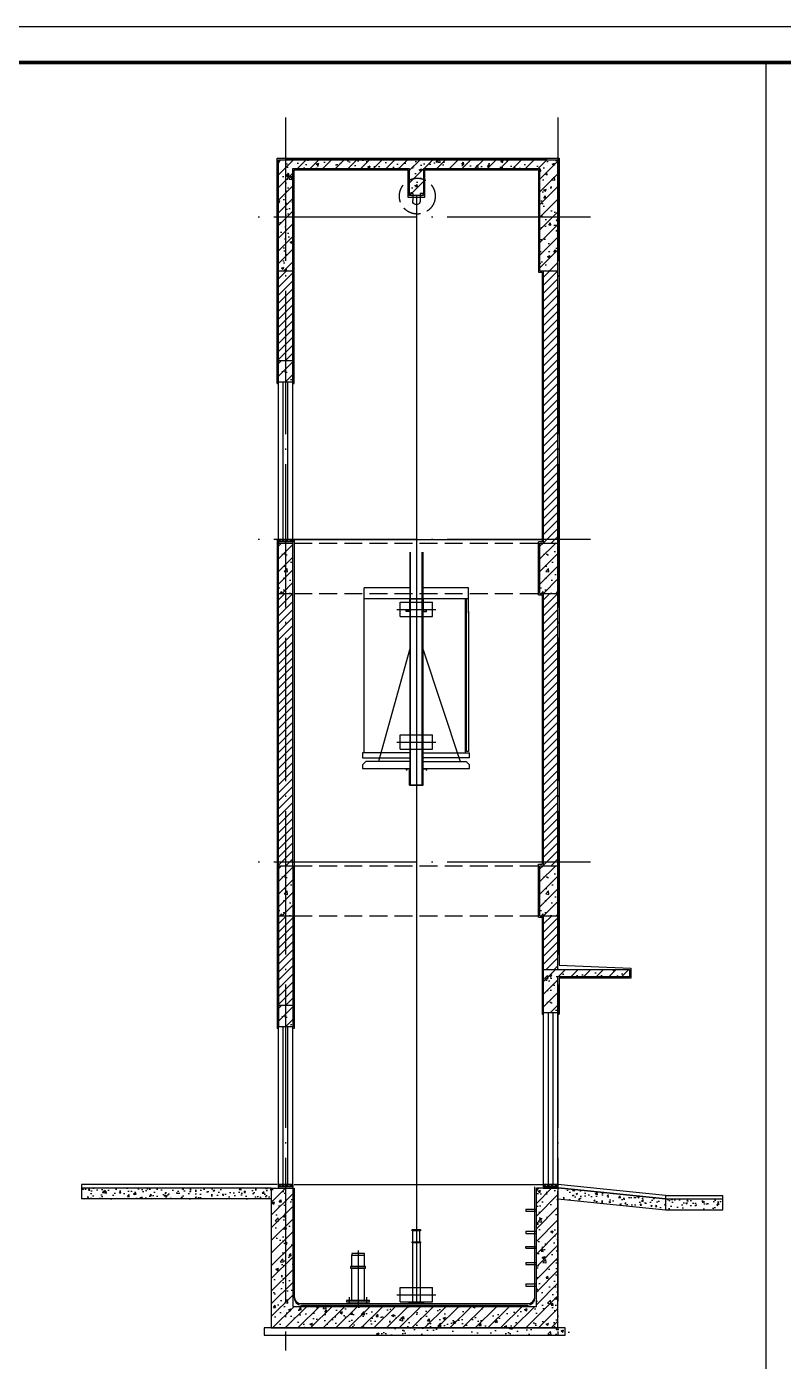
# Model space of a CAD drawing. Extents: x -1041549 to 749950, y -354245 to 17554.
# Drawn here: x 296270 to 306831, y -214602 to -195979 of the extents above; entities that cross this region are included whole.
import ezdxf

# ---------------------------------------------------------------- set-up
doc = ezdxf.new("R2010")
doc.units = 0
doc.header["$LTSCALE"] = 1000
doc.header["$MEASUREMENT"] = 0
doc.linetypes.add('DASH', pattern=[0.35, 0.25, -0.1])
doc.linetypes.add('DOTE', pattern=[2.42, 2, -0.2, 0.02, -0.2])
for name, color, linetype in [('AXIS', 3, 'Continuous'), ('DOTE', 1, 'Continuous'), ('FIT', 1, 'Continuous'), ('PUB_TITLE', 4, 'Continuous'), ('WALL', 4, 'Continuous'), ('WINDOW', 3, 'Continuous'), ('立面细线', 6, 'Continuous')]:
    doc.layers.add(name, color=color, linetype=linetype)

# ---------------------------------------------------------------- blocks, each defined once
blk = doc.blocks.new('DG')
at = {"color": 6}
for p, q in [((62793, 8966), (62793, 8869)), ((62895, 8966), (62895, 8869))]:
    blk.add_line(p, q, dxfattribs=at)
for points in [[(62744, 8966), (62793, 8966)], [(62895, 8966), (62944, 8966)]]:
    blk.add_lwpolyline(points, dxfattribs=at)
blk.add_arc((62844, 8861), 51.8, 170.669, 9.331, dxfattribs=at)
blk = doc.blocks.new('A$C5DC860C2')
at = {"layer": 'FIT', "color": 1}
for p, q in [((973, 15480), (973, 9889)), ((883, 10505), (883, 7255)), ((890, 7255), (890, 10505)), ((1056, 7255), (1056, 10505)), ((1063, 10505), (1063, 7255)), ((245, 7705), (245, 10005)), ((883, 10005), (245, 10005)), ((973, 9889), (973, 20)), ((1702, 10005), (1063, 10005)), ((1702, 9655), (1702, 10005)), ((883, 9855), (245, 9855)), ((699, 9705), (1245, 9705)), ((748, 9605), (748, 9805)), ((748, 9805), (1198, 9805)), ((833, 9675), (833, 9695)), ((838, 9695), (833, 9695)), ((838, 9680), (838, 9695)), ((1070, 9855), (876, 9855)), ((876, 9855), (876, 9680)), ((1063, 9850), (883, 9850)), ((1702, 9855), (1063, 9855)), ((1070, 9855), (1070, 9680)), ((1108, 9680), (1108, 9695)), ((1108, 9695), (1113, 9695)), ((1113, 9675), (1113, 9695)), ((1198, 9605), (1198, 9805)), ((1657, 7705), (1657, 9855)), ((1672, 7725), (1672, 9855)), ((748, 9605), (1198, 9605)), ((883, 9675), (833, 9675)), ((876, 9680), (838, 9680)), ((1063, 9675), (1113, 9675)), ((1070, 9680), (1108, 9680)), ((1702, 9675), (1702, 7725)), ((883, 9155), (447, 7585)), ((1063, 9155), (1585, 7585)), ((699, 7855), (1245, 7855)), ((748, 7755), (748, 7955)), ((748, 7955), (1198, 7955)), ((1198, 7755), (1198, 7955)), ((220, 7705), (220, 7635)), ((883, 7705), (220, 7705)), ((220, 7635), (883, 7635)), ((748, 7755), (1198, 7755)), ((1063, 7705), (1717, 7705)), ((1717, 7635), (1063, 7635)), ((1702, 7725), (1672, 7725)), ((1717, 7635), (1717, 7705)), ((270, 7585), (220, 7535)), ((220, 7535), (220, 7485)), ((220, 7485), (883, 7485)), ((883, 7585), (270, 7585)), ((833, 7485), (833, 7465)), ((838, 7465), (833, 7465)), ((838, 7480), (838, 7465)), ((876, 7480), (838, 7480)), ((876, 7255), (876, 7480)), ((1063, 7585), (1667, 7585)), ((1063, 7485), (1717, 7485)), ((1070, 7255), (1070, 7480)), ((1070, 7480), (1108, 7480)), ((1108, 7480), (1108, 7465)), ((1108, 7465), (1113, 7465)), ((1113, 7485), (1113, 7465)), ((1667, 7585), (1717, 7535)), ((1717, 7485), (1717, 7535)), ((876, 7255), (1070, 7255)), ((883, 7260), (1063, 7260)), ((913, 1037), (913, 1052)), ((913, 1052), (1033, 1052)), ((1033, 1037), (913, 1037)), ((926, 882), (926, 1037)), ((1018, 1037), (1018, 882)), ((1033, 1052), (1033, 1037)), ((160, 759), (160, 0)), ((913, 882), (1033, 882)), ((913, 867), (913, 882)), ((1033, 867), (913, 867)), ((918, 867), (918, 26)), ((1028, 867), (1028, 26)), ((1033, 882), (1033, 867)), ((248, 720), (72, 720)), ((72, 720), (72, 694)), ((72, 694), (248, 694)), ((72, 537), (72, 694)), ((248, 694), (248, 720)), ((248, 537), (248, 694)), ((264, 537), (56, 537)), ((56, 537), (56, 513)), ((56, 513), (264, 513)), ((64, 537), (256, 537)), ((72, 64), (72, 513)), ((248, 64), (248, 513)), ((264, 513), (264, 537)), ((748, 44), (748, 244)), ((748, 244), (1198, 244)), ((1198, 44), (1198, 244)), ((320, 64), (0, 64)), ((0, 64), (0, 40)), ((320, 40), (0, 40)), ((40, 18), (40, 109)), ((280, 18), (280, 109)), ((320, 40), (320, 64)), ((699, 144), (1245, 144)), ((748, 44), (1198, 44)), ((873, 26), (873, 36)), ((873, 36), (1073, 36)), ((1073, 26), (873, 26)), ((1073, 36), (1073, 26))]:
    blk.add_line(p, q, dxfattribs=at)

msp = doc.modelspace()

# ---------------------------------------------------------------- hatches: boundary and pattern name
h = msp.add_hatch()
h.set_pattern_fill('钢筋混凝土', color=8, scale=50)
h.set_pattern_definition([(45, (252056.38, -160565.88), (-88.38835, 88.38835), []), (50, (252056.38, -160565.88), (358.6301, -31.3761), [37.5, -412.5]), (355, (252056.38, -160565.88), (-69.3757, 376.096), [30, -330]), (100.4514, (252086.26, -160568.5), (289.2547, 344.7198), [31.87, -350.571]), (46.1842, (252056.38, -160465.88), (533.6205, -82.7595), [56.25, -618.75]), (96.6356, (252100.85, -160472.77), (467.3314, 487.059), [47.805, -525.8565]), (351.1842, (252056.4, -160465.9), (467.331, 487.0593), [45, -495]), (21, (252106.38, -160490.88), (298.4535, -201.3094), [37.5, -412.5]), (326, (252106.38, -160490.88), (121.6577, 362.575), [30, -330]), (71.4514, (252131.25, -160507.65), (420.1113, 161.2652), [31.87, -350.571]), (37.5, (252056.38, -160565.88), (6.07993, 166.44693), [0, -326, 0, -335, 0, -331.25]), (7.5, (252056.38, -160565.88), (131.53477, 197.20586), [0, -191, 0, -318.5, 0, -126.25]), (327.5, (251944.88, -160565.88), (266.91122, -11.27744), [0, -125, 0, -390, 0, -517.5]), (317.5, (251894.88, -160565.88), (291.5931, 50.0525), [0, -162.5, 0, -259, 0, -367.5])])
h.paths.add_polyline_path([(301809, -197956.1), (303434, -197956.1), (303434, -199386.1), (303684, -199386.1), (303684, -197836.1), (303484, -197836.1), (299984, -197836.1), (299784, -197836.1), (299784, -199386.1), (299984, -199386.1), (299984, -197956.1), (301609, -197956.1), (301609, -198336.1), (301809, -198336.1)])
h = msp.add_hatch()
h.set_pattern_fill('ANSI31', color=8, scale=50)
h.set_pattern_definition([(45, (8375.564, 14006.91), (-56.1266, 56.1266), [])])
h.paths.add_polyline_path([(299784, -200636.1), (299984, -200636.1), (299984, -199386.1), (299784, -199386.1)])
h = msp.add_hatch()
h.set_pattern_fill('ANSI31', color=8, scale=50)
h.set_pattern_definition([(45, (332085.15, -151565.876), (-56.1266, 56.1266), [])])
h.paths.add_polyline_path([(303484, -199386.1), (303684, -199386.1), (303684, -203186.1), (303484, -203186.1)])
h = msp.add_hatch()
h.set_pattern_fill('钢筋混凝土', color=8, scale=50)
h.set_pattern_definition([(45, (328385.15, -153515.88), (-88.38835, 88.38835), []), (50, (328385.15, -153515.88), (358.6301, -31.376), [37.5, -412.5]), (355, (328385.15, -153515.88), (-69.3757, 376.096), [30, -330]), (100.4514, (328415.03, -153518.5), (289.2547, 344.7198), [31.87, -350.571]), (46.1842, (328385.15, -153415.88), (533.6205, -82.7595), [56.25, -618.75]), (96.6356, (328429.6, -153422.77), (467.3314, 487.059), [47.805, -525.8565]), (351.1842, (328385.15, -153415.9), (467.331, 487.0593), [45, -495]), (21, (328435.15, -153440.88), (298.4535, -201.3094), [37.5, -412.5]), (326, (328435.15, -153440.88), (121.6577, 362.575), [30, -330]), (71.4514, (328460.02, -153457.65), (420.1113, 161.2652), [31.87, -350.571]), (37.5, (328385.15, -153515.88), (6.07993, 166.44693), [0, -326, 0, -335, 0, -331.25]), (7.5, (328385.15, -153515.88), (131.53477, 197.20586), [0, -191, 0, -318.5, 0, -126.25]), (327.5, (328273.65, -153515.88), (266.91122, -11.27744), [0, -125, 0, -390, 0, -517.5]), (317.5, (328223.65, -153515.88), (291.5931, 50.0525), [0, -162.5, 0, -259, 0, -367.5])])
h.paths.add_polyline_path([(299784, -200936.1), (299984, -200936.1), (299984, -200636.1), (299784, -200636.1)])
h = msp.add_hatch()
h.set_pattern_fill('ANSI32', color=8, scale=8)
h.set_pattern_definition([(45, (1458362.555, -483698.24), (-26.9407684, 26.9407684), []), (45, (1458380.515, -483698.24), (-26.9407684, 26.9407684), [])])
h.paths.add_polyline_path([(299784, -203136.1), (299984, -203136.1), (299984, -203168.2), (299784, -203168.2)])
h = msp.add_hatch()
h.set_pattern_fill('钢筋混凝土', color=8, scale=50)
h.set_pattern_definition([(45, (328385.15, -156065.88), (-88.38835, 88.38835), []), (50, (328385.15, -156065.88), (358.6301, -31.376), [37.5, -412.5]), (355, (328385.15, -156065.88), (-69.3757, 376.096), [30, -330]), (100.4514, (328415.03, -156068.5), (289.2547, 344.7198), [31.87, -350.571]), (46.1842, (328385.15, -155965.88), (533.6205, -82.7595), [56.25, -618.75]), (96.6356, (328429.6, -155972.77), (467.3314, 487.059), [47.805, -525.8565]), (351.1842, (328385.15, -155965.9), (467.331, 487.0593), [45, -495]), (21, (328435.15, -155990.88), (298.4535, -201.3094), [37.5, -412.5]), (326, (328435.15, -155990.88), (121.6577, 362.575), [30, -330]), (71.4514, (328460.02, -156007.65), (420.1113, 161.2652), [31.87, -350.571]), (37.5, (328385.15, -156065.88), (6.07993, 166.44693), [0, -326, 0, -335, 0, -331.25]), (7.5, (328385.15, -156065.88), (131.53477, 197.20586), [0, -191, 0, -318.5, 0, -126.25]), (327.5, (328273.65, -156065.88), (266.91122, -11.27744), [0, -125, 0, -390, 0, -517.5]), (317.5, (328223.65, -156065.88), (291.5931, 50.0525), [0, -162.5, 0, -259, 0, -367.5])])
h.paths.add_polyline_path([(299784, -203886.1), (299984, -203886.1), (299984, -203186.1), (299784, -203186.1)])
h = msp.add_hatch()
h.set_pattern_fill('钢筋混凝土', color=8, scale=50)
h.set_pattern_definition([(45, (332035.15, -156065.88), (-88.38835, 88.38835), []), (50, (332035.15, -156065.88), (358.6301, -31.376), [37.5, -412.5]), (355, (332035.15, -156065.88), (-69.3757, 376.096), [30, -330]), (100.4514, (332065.03, -156068.5), (289.2547, 344.7198), [31.87, -350.571]), (46.1842, (332035.15, -155965.88), (533.6205, -82.7595), [56.25, -618.75]), (96.6356, (332079.6, -155972.77), (467.3314, 487.059), [47.805, -525.8565]), (351.1842, (332035.15, -155965.9), (467.331, 487.0593), [45, -495]), (21, (332085.15, -155990.88), (298.4535, -201.3094), [37.5, -412.5]), (326, (332085.15, -155990.88), (121.6577, 362.575), [30, -330]), (71.4514, (332110.02, -156007.65), (420.1113, 161.2652), [31.87, -350.571]), (37.5, (332035.15, -156065.88), (6.07993, 166.44693), [0, -326, 0, -335, 0, -331.25]), (7.5, (332035.15, -156065.88), (131.53477, 197.20586), [0, -191, 0, -318.5, 0, -126.25]), (327.5, (331923.65, -156065.88), (266.91122, -11.27744), [0, -125, 0, -390, 0, -517.5]), (317.5, (331873.65, -156065.88), (291.5931, 50.0525), [0, -162.5, 0, -259, 0, -367.5])])
h.paths.add_polyline_path([(303434, -203886.1), (303684, -203886.1), (303684, -203186.1), (303434, -203186.1)])
h = msp.add_hatch()
h.set_pattern_fill('ANSI31', color=8, scale=50)
h.set_pattern_definition([(45, (328385.15, -156065.876), (-56.1266, 56.1266), [])])
h.paths.add_polyline_path([(299784, -207686.1), (299984, -207686.1), (299984, -203886.1), (299784, -203886.1)])
h = msp.add_hatch()
h.set_pattern_fill('ANSI31', color=8, scale=50)
h.set_pattern_definition([(45, (332085.15, -156065.876), (-56.1266, 56.1266), [])])
h.paths.add_polyline_path([(303484, -203886.1), (303684, -203886.1), (303684, -207686.1), (303484, -207686.1)])
h = msp.add_hatch()
h.set_pattern_fill('钢筋混凝土', color=8, scale=50)
h.set_pattern_definition([(45, (328385.15, -160565.88), (-88.38835, 88.38835), []), (50, (328385.15, -160565.88), (358.6301, -31.376), [37.5, -412.5]), (355, (328385.15, -160565.88), (-69.3757, 376.096), [30, -330]), (100.4514, (328415.03, -160568.5), (289.2547, 344.7198), [31.87, -350.571]), (46.1842, (328385.15, -160465.88), (533.6205, -82.7595), [56.25, -618.75]), (96.6356, (328429.6, -160472.77), (467.3314, 487.059), [47.805, -525.8565]), (351.1842, (328385.15, -160465.9), (467.331, 487.0593), [45, -495]), (21, (328435.15, -160490.88), (298.4535, -201.3094), [37.5, -412.5]), (326, (328435.15, -160490.88), (121.6577, 362.575), [30, -330]), (71.4514, (328460.02, -160507.65), (420.1113, 161.2652), [31.87, -350.571]), (37.5, (328385.15, -160565.88), (6.07993, 166.44693), [0, -326, 0, -335, 0, -331.25]), (7.5, (328385.15, -160565.88), (131.53477, 197.20586), [0, -191, 0, -318.5, 0, -126.25]), (327.5, (328273.65, -160565.88), (266.91122, -11.27744), [0, -125, 0, -390, 0, -517.5]), (317.5, (328223.65, -160565.88), (291.5931, 50.0525), [0, -162.5, 0, -259, 0, -367.5])])
h.paths.add_polyline_path([(299784, -208386.1), (299984, -208386.1), (299984, -207686.1), (299784, -207686.1)])
h = msp.add_hatch()
h.set_pattern_fill('钢筋混凝土', color=8, scale=50)
h.set_pattern_definition([(45, (332035.15, -160565.88), (-88.38835, 88.38835), []), (50, (332035.15, -160565.88), (358.6301, -31.376), [37.5, -412.5]), (355, (332035.15, -160565.88), (-69.3757, 376.096), [30, -330]), (100.4514, (332065.03, -160568.5), (289.2547, 344.7198), [31.87, -350.571]), (46.1842, (332035.15, -160465.88), (533.6205, -82.7595), [56.25, -618.75]), (96.6356, (332079.6, -160472.77), (467.3314, 487.059), [47.805, -525.8565]), (351.1842, (332035.15, -160465.9), (467.331, 487.0593), [45, -495]), (21, (332085.15, -160490.88), (298.4535, -201.3094), [37.5, -412.5]), (326, (332085.15, -160490.88), (121.6577, 362.575), [30, -330]), (71.4514, (332110.02, -160507.65), (420.1113, 161.2652), [31.87, -350.571]), (37.5, (332035.15, -160565.88), (6.07993, 166.44693), [0, -326, 0, -335, 0, -331.25]), (7.5, (332035.15, -160565.88), (131.53477, 197.20586), [0, -191, 0, -318.5, 0, -126.25]), (327.5, (331923.65, -160565.88), (266.91122, -11.27744), [0, -125, 0, -390, 0, -517.5]), (317.5, (331873.65, -160565.88), (291.5931, 50.0525), [0, -162.5, 0, -259, 0, -367.5])])
h.paths.add_polyline_path([(303434, -208386.1), (303684, -208386.1), (303684, -207686.1), (303434, -207686.1)])
h = msp.add_hatch()
h.set_pattern_fill('ANSI31', color=8, scale=50)
h.set_pattern_definition([(45, (8375.564, 5006.91), (-56.1266, 56.1266), [])])
h.paths.add_polyline_path([(299784, -209636.1), (299984, -209636.1), (299984, -208386.1), (299784, -208386.1)])
h = msp.add_hatch()
h.set_pattern_fill('ANSI31', color=8, scale=50)
h.set_pattern_definition([(45, (12075.564, 5006.91), (-56.1266, 56.1266), [])])
h.paths.add_polyline_path([(303484, -209136.1), (303684, -209136.1), (303684, -208386.1), (303484, -208386.1)])
h = msp.add_hatch()
h.set_pattern_fill('钢筋混凝土', color=8, scale=50)
h.set_pattern_definition([(45, (332085.15, -162315.88), (-88.38835, 88.38835), []), (50, (332085.15, -162315.88), (358.6301, -31.376), [37.5, -412.5]), (355, (332085.15, -162315.88), (-69.3757, 376.096), [30, -330]), (100.4514, (332115.03, -162318.5), (289.2547, 344.7198), [31.87, -350.571]), (46.1842, (332085.15, -162215.88), (533.6205, -82.7595), [56.25, -618.75]), (96.6356, (332129.6, -162222.77), (467.3314, 487.059), [47.805, -525.8565]), (351.1842, (332085.15, -162215.9), (467.331, 487.0593), [45, -495]), (21, (332135.15, -162240.88), (298.4535, -201.3094), [37.5, -412.5]), (326, (332135.15, -162240.88), (121.6577, 362.575), [30, -330]), (71.4514, (332160.02, -162257.65), (420.1113, 161.2652), [31.87, -350.571]), (37.5, (332085.15, -162315.88), (6.07993, 166.44693), [0, -326, 0, -335, 0, -331.25]), (7.5, (332085.15, -162315.88), (131.53477, 197.20586), [0, -191, 0, -318.5, 0, -126.25]), (327.5, (331973.65, -162315.88), (266.91122, -11.27744), [0, -125, 0, -390, 0, -517.5]), (317.5, (331923.65, -162315.88), (291.5931, 50.0525), [0, -162.5, 0, -259, 0, -367.5])])
h.paths.add_polyline_path([(303484, -209736.1), (303684, -209736.1), (303684, -209136.1), (303484, -209136.1)])
h = msp.add_hatch()
h.set_pattern_fill('钢筋混凝土', color=8, scale=50)
h.set_pattern_definition([(45, (-3205.87, 5006.91), (-88.388348, 88.388348), []), (50, (-3205.87, 5006.9), (358.6301, -31.37607), [37.5, -412.5]), (355, (-3205.87, 5006.9), (-69.37567, 376.09607), [30, -330]), (100.4514, (-3176, 5004.3), (289.2547, 344.71977), [31.8701, -350.57106]), (46.1842, (-3205.87, 5106.9), (533.6205, -82.7595), [56.25, -618.75]), (96.6356, (-3161.4, 5100), (467.33135, 487.0589), [47.80514, -525.8565]), (351.1842, (-3205.87, 5106.9), (467.331, 487.0593), [45, -495]), (21, (-3155.87, 5081.9), (298.45353, -201.30945), [37.5, -412.5]), (326, (-3155.87, 5081.9), (121.65767, 362.57502), [30, -330]), (71.4514, (-3131, 5065.13), (420.1113, 161.26525), [31.8701, -350.57106]), (37.5, (-3205.87, 5006.91), (6.079928, 166.446927), [0, -326, 0, -335, 0, -331.25]), (7.5, (-3205.87, 5006.9), (131.53477, 197.20586), [0, -191, 0, -318.5, 0, -126.25]), (327.5, (-3317.37, 5006.91), (266.91122, -11.277436), [0, -125, 0, -390, 0, -517.5]), (317.5, (-3367.37, 5006.9), (291.59308, 50.05249), [0, -162.5, 0, -259, 0, -367.5])])
h.paths.add_polyline_path([(304684, -209136.1), (303684, -209136.1), (303684, -209236.1), (304684, -209236.1)])
h = msp.add_hatch()
h.set_pattern_fill('钢筋混凝土', color=8, scale=50)
h.set_pattern_definition([(45, (328385.15, -162515.88), (-88.38835, 88.38835), []), (50, (328385.15, -162515.88), (358.6301, -31.376), [37.5, -412.5]), (355, (328385.15, -162515.88), (-69.3757, 376.096), [30, -330]), (100.4514, (328415.03, -162518.5), (289.2547, 344.7198), [31.87, -350.571]), (46.1842, (328385.15, -162415.88), (533.6205, -82.7595), [56.25, -618.75]), (96.6356, (328429.6, -162422.77), (467.3314, 487.059), [47.805, -525.8565]), (351.1842, (328385.15, -162415.9), (467.331, 487.0593), [45, -495]), (21, (328435.15, -162440.88), (298.4535, -201.3094), [37.5, -412.5]), (326, (328435.15, -162440.88), (121.6577, 362.575), [30, -330]), (71.4514, (328460.02, -162457.65), (420.1113, 161.2652), [31.87, -350.571]), (37.5, (328385.15, -162515.88), (6.07993, 166.44693), [0, -326, 0, -335, 0, -331.25]), (7.5, (328385.15, -162515.88), (131.53477, 197.20586), [0, -191, 0, -318.5, 0, -126.25]), (327.5, (328273.65, -162515.88), (266.91122, -11.27744), [0, -125, 0, -390, 0, -517.5]), (317.5, (328223.65, -162515.88), (291.5931, 50.0525), [0, -162.5, 0, -259, 0, -367.5])])
h.paths.add_polyline_path([(299784, -209936.1), (299984, -209936.1), (299984, -209636.1), (299784, -209636.1)])
h = msp.add_hatch()
h.set_pattern_fill('混凝土', color=8, scale=30)
h.set_pattern_definition([(50, (389200.77, -231591.06), (215.17805, -18.82564), [22.5, -247.5]), (355, (389200.77, -231591.06), (-41.6254, 225.65764), [18, -198]), (100.4514, (389218.7, -231592.63), (173.5528, 206.83186), [19.12206, -210.34263]), (46.1842, (389200.77, -231531.06), (320.1723, -49.6557), [33.75, -371.25]), (96.6356, (389227.45, -231535.2), (280.3988, 292.2354), [28.6831, -315.5139]), (351.1842, (389200.77, -231531.06), (280.3986, 292.2356), [27, -297]), (21, (389230.77, -231546.06), (179.0721, -120.78567), [22.5, -247.5]), (326, (389230.77, -231546.06), (72.9946, 217.545), [18, -198]), (71.4514, (389245.69, -231556.13), (252.0668, 96.75915), [19.12206, -210.34263]), (37.5, (389200.765, -231591.064), (3.647957, 99.868156), [0, -195.6, 0, -201, 0, -198.75]), (7.5, (389200.77, -231591.06), (78.92086, 118.32351), [0, -114.6, 0, -191.1, 0, -75.75]), (327.5, (389133.865, -231591.064), (160.14673, -6.76646), [0, -75, 0, -234, 0, -310.5]), (317.5, (389103.87, -231591.06), (174.95585, 30.0315), [0, -97.5, 0, -155.4, 0, -220.5])])
h.paths.add_polyline_path([(297035.9, -212186.1), (297035.9, -212336.1), (299684, -212336.1), (299684, -212186.1)])
h = msp.add_hatch()
h.set_pattern_fill('钢筋混凝土', color=8, scale=50)
h.set_pattern_definition([(45, (389450.77, -231691.06), (-88.38835, 88.38835), []), (50, (389450.77, -231691.06), (358.6301, -31.3761), [37.5, -412.5]), (355, (389450.77, -231691.06), (-69.3757, 376.096), [30, -330]), (100.4514, (389480.65, -231693.68), (289.2547, 344.7198), [31.8701, -350.571]), (46.1842, (389450.77, -231591.06), (533.6205, -82.7595), [56.25, -618.75]), (96.6356, (389495.23, -231597.96), (467.3314, 487.059), [47.805, -525.8565]), (351.1842, (389450.77, -231591.06), (467.331, 487.0593), [45, -495]), (21, (389500.77, -231616.06), (298.4535, -201.3094), [37.5, -412.5]), (326, (389500.77, -231616.06), (121.6577, 362.575), [30, -330]), (71.4514, (389525.64, -231632.84), (420.1113, 161.2652), [31.8701, -350.571]), (37.5, (389450.77, -231691.06), (6.07993, 166.44693), [0, -326, 0, -335, 0, -331.25]), (7.5, (389450.77, -231691.06), (131.53477, 197.20586), [0, -191, 0, -318.5, 0, -126.25]), (327.5, (389339.27, -231691.06), (266.91122, -11.27744), [0, -125, 0, -390, 0, -517.5]), (317.5, (389289.27, -231691.06), (291.5931, 50.0525), [0, -162.5, 0, -259, 0, -367.5])])
h.paths.add_polyline_path([(303384, -213836.1), (299984, -213836.1), (299984, -212186.1), (299684, -212186.1), (299684, -214136.1), (303684, -214136.1), (303684, -212186.1), (303384, -212186.1)])
h = msp.add_hatch()
h.set_pattern_fill('ANSI32', color=8, scale=8)
h.set_pattern_definition([(45, (1458362.555, -492698.24), (-26.9407684, 26.9407684), []), (45, (1458380.515, -492698.24), (-26.9407684, 26.9407684), [])])
h.paths.add_polyline_path([(299784, -212136.1), (299984, -212136.1), (299984, -212168.2), (299784, -212168.2)])
h = msp.add_hatch()
h.set_pattern_fill('ANSI32', color=8, scale=8)
h.set_pattern_definition([(45, (1462062.555, -492698.24), (-26.9407684, 26.9407684), []), (45, (1462080.515, -492698.24), (-26.9407684, 26.9407684), [])])
h.paths.add_polyline_path([(303484, -212136.1), (303684, -212136.1), (303684, -212168.2), (303484, -212168.2)])
h = msp.add_hatch()
h.set_pattern_fill('混凝土', color=8, scale=30)
h.set_pattern_definition([(50, (389450.77, -231591.06), (215.17805, -18.82564), [22.5, -247.5]), (355, (389450.77, -231591.06), (-41.6254, 225.65764), [18, -198]), (100.4514, (389468.7, -231592.63), (173.5528, 206.83186), [19.12206, -210.34263]), (46.1842, (389450.77, -231531.06), (320.1723, -49.6557), [33.75, -371.25]), (96.6356, (389477.45, -231535.2), (280.3988, 292.2354), [28.6831, -315.5139]), (351.1842, (389450.77, -231531.06), (280.3986, 292.2356), [27, -297]), (21, (389480.77, -231546.06), (179.0721, -120.78567), [22.5, -247.5]), (326, (389480.77, -231546.06), (72.9946, 217.545), [18, -198]), (71.4514, (389495.69, -231556.13), (252.0668, 96.75915), [19.12206, -210.34263]), (37.5, (389450.765, -231591.064), (3.647957, 99.868156), [0, -195.6, 0, -201, 0, -198.75]), (7.5, (389450.77, -231591.06), (78.92086, 118.32351), [0, -114.6, 0, -191.1, 0, -75.75]), (327.5, (389383.865, -231591.064), (160.14673, -6.76646), [0, -75, 0, -234, 0, -310.5]), (317.5, (389353.87, -231591.06), (174.95585, 30.0315), [0, -97.5, 0, -155.4, 0, -220.5])])
h.paths.add_polyline_path([(305184, -212486.1), (305184, -212336.1), (303759, -212186.1), (303759, -212336.1)])
h = msp.add_hatch()
h.set_pattern_fill('混凝土', color=8, scale=30)
h.set_pattern_definition([(50, (8375.56, 5006.9), (215.178055, -18.82564), [22.5, -247.5]), (355, (8375.56, 5006.9), (-41.6254, 225.65764), [18, -198]), (100.4514, (8393.5, 5005.34), (173.55281, 206.83186), [19.12206, -210.34263]), (46.1842, (8375.56, 5066.9), (320.17231, -49.6557), [33.75, -371.25]), (96.6356, (8402.25, 5062.77), (280.3988, 292.23536), [28.6831, -315.5139]), (351.1842, (8375.56, 5066.9), (280.39858, 292.23558), [27, -297]), (21, (8405.56, 5051.9), (179.072116, -120.78567), [22.5, -247.5]), (326, (8405.56, 5051.9), (72.9946, 217.54501), [18, -198]), (71.4514, (8420.49, 5041.84), (252.06679, 96.75915), [19.12206, -210.34263]), (37.5, (8375.564, 5006.91), (3.647957, 99.868156), [0, -195.6, 0, -201, 0, -198.75]), (7.5, (8375.56, 5006.91), (78.92086, 118.323514), [0, -114.6, 0, -191.1, 0, -75.75]), (327.5, (8308.664, 5006.91), (160.14673, -6.766462), [0, -75, 0, -234, 0, -310.5]), (317.5, (8278.66, 5006.91), (174.95585, 30.031495), [0, -97.5, 0, -155.4, 0, -220.5])])
h.paths.add_polyline_path([(305984.1, -212486.1), (305984.1, -212336.1), (305184, -212336.1), (305184, -212486.1)])
h = msp.add_hatch()
h.set_pattern_fill('混凝土', color=8, scale=50)
h.set_pattern_definition([(50, (-686371.46, -308113.98), (358.63009, -31.37607), [37.5, -412.5]), (355, (-686371.46, -308113.98), (-69.37567, 376.09607), [30, -330]), (100.4514, (-686341.58, -308116.6), (289.25469, 344.71977), [31.8701, -350.57106]), (46.1842, (-686371.46, -308014), (533.62052, -82.7595), [56.25, -618.75]), (96.6356, (-686327, -308020.9), (467.33135, 487.05894), [47.80514, -525.8565]), (351.1842, (-686371.46, -308014), (467.33097, 487.0593), [45, -495]), (21, (-686321.46, -308038.98), (298.45353, -201.309445), [37.5, -412.5]), (326, (-686321.46, -308038.98), (121.65767, 362.57502), [30, -330]), (71.4514, (-686296.6, -308055.75), (420.11131, 161.26525), [31.8701, -350.57106]), (37.5, (-686371.46, -308113.98), (6.079928, 166.446927), [0, -326, 0, -335, 0, -331.25]), (7.5, (-686371.46, -308113.98), (131.53477, 197.205856), [0, -191, 0, -318.5, 0, -126.25]), (327.5, (-686482.96, -308113.98), (266.911218, -11.277436), [0, -125, 0, -390, 0, -517.5]), (317.5, (-686532.96, -308113.98), (291.593085, 50.05249), [0, -162.5, 0, -259, 0, -367.5])])
h.paths.add_polyline_path([(301059, -214136.1), (303859, -214136.1), (303859, -214236.1), (301059, -214236.1)])

# ---------------------------------------------------------------- linework, layer by layer
at = {"color": 8}
for p, q in [((306585.3, -196479.3), (306585.3, -217019.3)), ((299764, -200956.1), (299764, -197816.1)), ((299764, -197816.1), (303654, -197816.1)), ((303654, -197816.1), (303704, -197816.1)), ((303704, -197816.1), (303704, -203136.1)), ((300004, -200956.1), (300004, -197976.1)), ((299764, -200956.1), (299784, -200956.1)), ((299984, -200956.1), (300004, -200956.1)), ((299984, -203136.1), (303484, -203136.1)), ((303414, -203906.1), (303414, -203166.1)), ((303704, -203136.1), (303704, -203906.1)), ((303704, -203906.1), (303704, -207666.1)), ((303414, -208406.1), (303414, -207666.1)), ((303414, -207666.1), (303464, -207666.1)), ((303704, -207666.1), (303704, -208406.1)), ((303414, -208406.1), (303464, -208406.1)), ((303704, -208406.1), (303704, -209072.7)), ((303704, -209072.7), (304704, -209116.1)), ((304704, -209116.1), (304704, -209256.1)), ((304704, -209256.1), (303704, -209256.1)), ((303704, -209256.1), (303704, -209756.1)), ((303464, -209756.1), (303484, -209756.1)), ((303684, -209756.1), (303704, -209756.1)), ((299784, -209956.1), (299764, -209956.1)), ((300004, -209956.1), (299984, -209956.1)), ((299959, -212186.1), (300004, -212186.1)), ((300004, -212136.1), (303464, -212136.1)), ((300004, -212186.1), (300004, -213716.1)), ((303364, -213716.1), (303364, -212166.1)), ((303464, -212136.1), (303484, -212136.1)), ((303659, -212186.1), (303704, -212186.1)), ((305184, -212286.1), (303684, -212136.1)), ((305184, -212286.1), (305984.1, -212286.1)), ((300104, -213796.1), (303264, -213796.1)), ((300104, -213816.1), (303264, -213816.1))]:
    msp.add_line(p, q, dxfattribs=at)
at = {"color": 8, "linetype": 'DASH'}
for p, q in [((300004, -203186.1), (303414, -203186.1)), ((300004, -203886.1), (303414, -203886.1)), ((300004, -207686.1), (303414, -207686.1)), ((300004, -208386.1), (303414, -208386.1))]:
    msp.add_line(p, q, dxfattribs=at)
for p, q in [((297035.9, -212136.1), (297035.9, -212336.1)), ((303734, -212186.1), (303384, -212186.1)), ((305184, -212286.1), (305184, -212486.1)), ((305984.1, -212486.1), (305984.1, -212286.1)), ((305184, -212336.1), (305984.1, -212336.1)), ((305184, -212486.1), (305984.1, -212486.1))]:
    msp.add_line(p, q)
at = {"color": 8}
for points in [[(300004, -197976.1), (301589, -197976.1), (301589, -198356.1), (301829, -198356.1), (301829, -197976.1), (303414, -197976.1), (303414, -199406.1), (303464, -199406.1), (303464, -203166.1), (303414, -203166.1)], [(299784, -203136.1), (299764, -203136.1), (299764, -209956.1)], [(299984, -203136.1), (300004, -203136.1), (300004, -209956.1)], [(303414, -203906.1), (303464, -203906.1), (303464, -207666.1)], [(303464, -208406.1), (303464, -209756.1)], [(299764, -212136.1), (297035.9, -212136.1)]]:
    msp.add_lwpolyline(points, dxfattribs=at)
for points in [[(299984, -203136.1), (299784, -203136.1), (299784, -203186.1), (299984, -203186.1)], [(299984, -212136.1), (299784, -212136.1), (299784, -212186.1), (299984, -212186.1)], [(303684, -212136.1), (303484, -212136.1), (303484, -212186.1), (303684, -212186.1)], [(299584, -214236.1), (303784, -214236.1), (303784, -214136.1), (299584, -214136.1)]]:
    msp.add_lwpolyline(points, close=True)
for points in [[(299684, -212186.1), (297035.9, -212186.1)], [(303734, -212186.1), (305184, -212336.1)], [(299684, -212336.1), (297035.9, -212336.1)], [(303684, -212336.1), (305184, -212486.1)]]:
    msp.add_lwpolyline(points)
at = {"const_width": 50}
for points in [[(299984, -212186.1), (299984, -212186.1)], [(303684, -212186.1), (303684, -212186.1)], [(303734, -212186.1), (303734, -212186.1)]]:
    msp.add_lwpolyline(points, dxfattribs=at)
at = {"color": 8}
for centre, start, end in [((300104, -213696.1), 180, 270), ((300104, -213716.1), 180, 270), ((303264, -213696.1), 270, 0), ((303264, -213716.1), 270, 0)]:
    msp.add_arc(centre, 100, start, end, dxfattribs=at)
at = {"layer": 'AXIS', "linetype": 'DASH'}
msp.add_circle((301721.9, -198343.7), 250, dxfattribs=at)
at = {"layer": 'DOTE', "linetype": 'DOTE'}
for p, q in [((299884, -197244.5), (299884, -214452.3)), ((303684, -197244.5), (303684, -214236.1)), ((304139.1, -198636.1), (299334, -198636.1)), ((304139.1, -203136.1), (299334, -203136.1)), ((304139.1, -207636.1), (299334, -207636.1))]:
    msp.add_line(p, q, dxfattribs=at)
at = {"layer": 'FIT', "color": 1}
for p, q in [((303238.9, -212477.1), (303238.9, -212507.1)), ((303238.9, -212477.1), (303384, -212477.1)), ((303238.9, -212507.1), (303384, -212507.1)), ((303238.9, -212786.9), (303238.9, -212816.9)), ((303238.9, -212786.9), (303384, -212786.9)), ((303238.9, -212816.9), (303384, -212816.9)), ((303238.9, -213001.1), (303384, -213001.1)), ((303238.9, -213021.1), (303238.9, -213001.1)), ((303238.9, -213021.1), (303384, -213021.1)), ((303238.9, -213221.1), (303384, -213221.1)), ((303238.9, -213221.1), (303238.9, -213251.1)), ((303238.9, -213251.1), (303384, -213251.1)), ((303238.9, -213521.1), (303384, -213521.1)), ((303238.9, -213521.1), (303238.9, -213551.1)), ((303238.9, -213551.1), (303384, -213551.1))]:
    msp.add_line(p, q, dxfattribs=at)
at = {"layer": 'PUB_TITLE'}
msp.add_lwpolyline([(281976.6, -225679.3), (324026.6, -225679.3), (324026.6, -195979.3), (281976.6, -195979.3)], close=True, dxfattribs=at)
at = {"layer": 'PUB_TITLE', "const_width": 50}
msp.add_lwpolyline([(283226.6, -225179.3), (323526.6, -225179.3), (323526.6, -196479.3), (283226.6, -196479.3)], close=True, dxfattribs=at)
at = {"layer": 'WALL'}
for p, q in [((299784, -197836.1), (303634, -197836.1)), ((299784, -197836.1), (299984, -197836.1)), ((299784, -200936.1), (299784, -197836.1)), ((303534, -197836.1), (299884, -197836.1)), ((303434, -197836.1), (303684, -197836.1)), ((303684, -199386.1), (303684, -197836.1)), ((299984, -197956.1), (301609, -197956.1)), ((299984, -200936.1), (299984, -197956.1)), ((301609, -197956.1), (301609, -198336.1)), ((301809, -197956.1), (303434, -197956.1)), ((301809, -197956.1), (301809, -198336.1)), ((303434, -199386.1), (303434, -197956.1)), ((301809, -198336.1), (301609, -198336.1)), ((299784, -198686.1), (299784, -198636.1)), ((299784, -199386.1), (299984, -199386.1)), ((303434, -199386.1), (303684, -199386.1)), ((303484, -203186.1), (303484, -199386.1)), ((303684, -203186.1), (303684, -199386.1)), ((299784, -200636.1), (299984, -200636.1)), ((299784, -200936.1), (299984, -200936.1)), ((299784, -207686.1), (299784, -203186.1)), ((299784, -203186.1), (299984, -203186.1)), ((299984, -207686.1), (299984, -203186.1)), ((303434, -203186.1), (303684, -203186.1)), ((303434, -203886.1), (303434, -203186.1)), ((303684, -203886.1), (303684, -203186.1)), ((299784, -203886.1), (299984, -203886.1)), ((303434, -203886.1), (303684, -203886.1)), ((303484, -207686.1), (303484, -203886.1)), ((303684, -207636.1), (303684, -203886.1)), ((303684, -207686.1), (303684, -207636.1)), ((299784, -207686.1), (299984, -207686.1)), ((299784, -207686.1), (299784, -209936.1)), ((299984, -207686.1), (299984, -209936.1)), ((303434, -207686.1), (303684, -207686.1)), ((303434, -208386.1), (303434, -207686.1)), ((303684, -208386.1), (303684, -207686.1)), ((299784, -208386.1), (299984, -208386.1)), ((303434, -208386.1), (303684, -208386.1)), ((303484, -209736.1), (303484, -208386.1)), ((303684, -209136.1), (303684, -208386.1)), ((303484, -209136.1), (303684, -209136.1)), ((303684, -209136.1), (304684, -209136.1)), ((303684, -209736.1), (303684, -209236.1)), ((304684, -209236.1), (303684, -209236.1)), ((304684, -209136.1), (304684, -209236.1)), ((299984, -209636.1), (299784, -209636.1)), ((303484, -209736.1), (303684, -209736.1)), ((299984, -209936.1), (299784, -209936.1)), ((299684, -212186.1), (299684, -214136.1)), ((299984, -212166.1), (299984, -212166.1)), ((299984, -212186.1), (299984, -213836.1)), ((303384, -213836.1), (303384, -212186.1)), ((303684, -212166.1), (303684, -212166.1)), ((303684, -214136.1), (303684, -212227.3)), ((303734, -212166.1), (303734, -212166.1)), ((305184, -212336.1), (303734, -212186.1)), ((299984, -213836.1), (303384, -213836.1)), ((299684, -214136.1), (303684, -214136.1))]:
    msp.add_line(p, q, dxfattribs=at)
msp.add_lwpolyline([(299684, -212186.1), (299984, -212186.1)], dxfattribs=at)
at = {"layer": 'WINDOW'}
for p, q in [((299784, -203136.1), (299784, -200936.1)), ((299851, -203136.1), (299851, -200936.1)), ((299917, -203136.1), (299917, -200936.1)), ((299984, -203136.1), (299984, -200936.1)), ((303484, -212136.1), (303484, -209736.1)), ((303551, -212136.1), (303551, -209736.1)), ((303617, -212136.1), (303617, -209736.1)), ((303684, -212136.1), (303684, -209736.1)), ((299784, -212136.1), (299784, -209936.1)), ((299851, -212136.1), (299851, -209936.1)), ((299917, -212136.1), (299917, -209936.1)), ((299984, -212136.1), (299984, -209936.1))]:
    msp.add_line(p, q, dxfattribs=at)
at = {"layer": '立面细线'}
for points in [[(299784, -203136.1), (299984, -203136.1), (299984, -203168.2), (299784, -203168.2)], [(299784, -212136.1), (299984, -212136.1), (299984, -212168.2), (299784, -212168.2)], [(303484, -212136.1), (303684, -212136.1), (303684, -212168.2), (303484, -212168.2)]]:
    msp.add_lwpolyline(points, close=True, dxfattribs=at)

# ---------------------------------------------------------------- block references
at = {"color": 6, "xscale": -1}
msp.add_blockref('DG', (364553.2, -207272.6), dxfattribs=at)
at = {"color": 8}
msp.add_blockref('A$C5DC860C2', (300735.6, -213816.1), dxfattribs=at)

doc.saveas('drawing.dxf')
